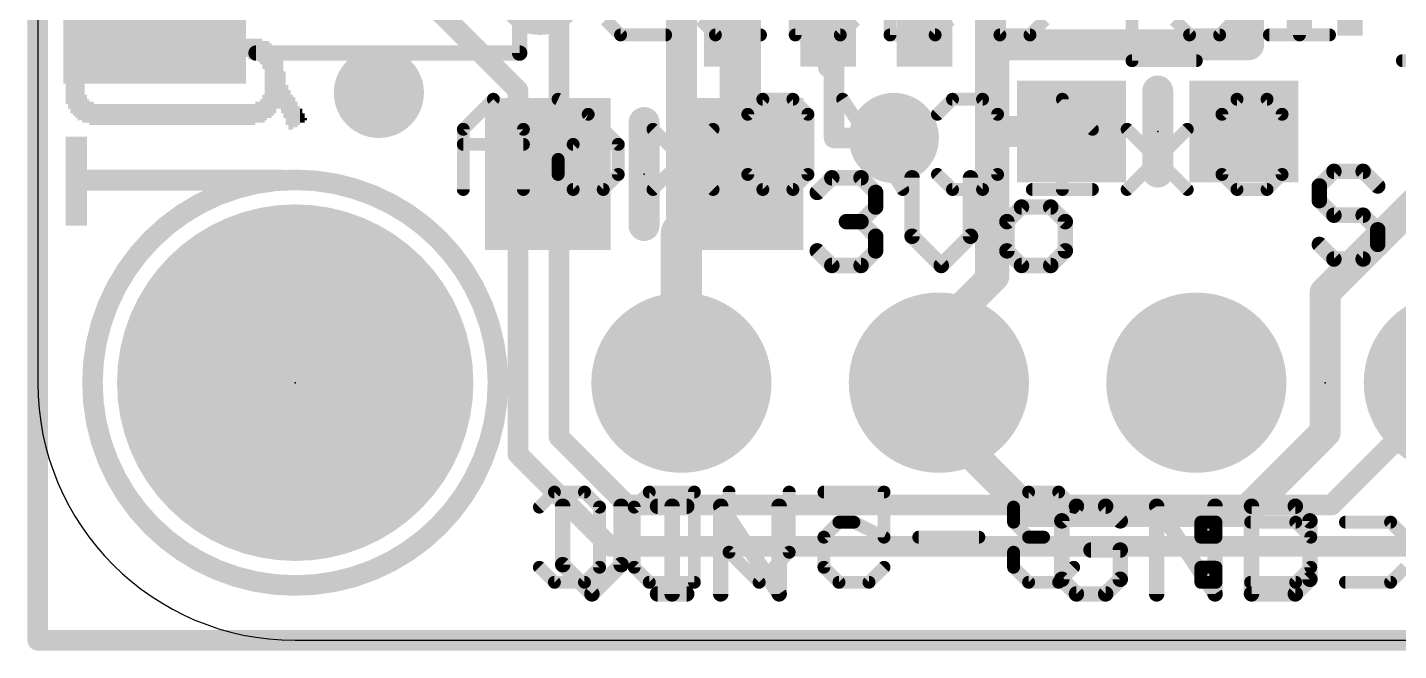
# Model space of a CAD drawing. Extents: x -0.1 to 25.5, y -0.1 to 17.9.
# Drawn here: x -0.1 to 13.42, y -0.1 to 6.04 of the extents above; entities that cross this region are included whole.
import ezdxf

# ---------------------------------------------------------------- set-up
doc = ezdxf.new("R2010")
doc.units = 0
for name, color, linetype in [('1', 12, 'CONTINUOUS'), ('16', 5, 'CONTINUOUS'), ('17', 110, 'CONTINUOUS'), ('18', 110, 'CONTINUOUS'), ('20', 53, 'CONTINUOUS'), ('21', 40, 'CONTINUOUS'), ('22', 6, 'CONTINUOUS'), ('23', 40, 'CONTINUOUS')]:
    doc.layers.add(name, color=color, linetype=linetype)

# ---------------------------------------------------------------- blocks, each defined once
blk = doc.blocks.new('RECT')
blk.add_solid([(-0.5, -0.5), (0.5, -0.5), (-0.5, 0.5), (0.5, 0.5)])
blk = doc.blocks.new('ROUNDP')
at = {"const_width": 0.5}
blk.add_lwpolyline([(0, -0.25, 1), (0, 0.25, 1), (0, -0.25)], format="xyb", dxfattribs=at)
blk = doc.blocks.new('ROUNDV')
at = {"const_width": 0.5}
blk.add_lwpolyline([(0, -0.25, 1), (0, 0.25, 1), (0, -0.25)], format="xyb", dxfattribs=at)

msp = doc.modelspace()

# ---------------------------------------------------------------- linework, layer by layer
at = {"layer": '1'}
for points, const_width in [([(0, 0), (0, 17.78)], 0.2032), ([(9.398, 7.4565), (9.398, 3.556)], 0.3048), ([(6.8478, 6.2564), (6.9317, 6.1725)], 0.4064), ([(6.9317, 6.1725), (6.9317, 4.5974)], 0.4064), ([(7.7978, 6.2564), (7.7978, 5.6522)], 0.2032), ([(11.946, 6.1995), (11.946, 5.8721)], 0.3048), ([(9.4329, 5.8721), (11.946, 5.8721)], 0.3048), ([(9.4329, 5.08), (9.4329, 5.8721)], 0.3048), ([(7.7978, 5.6522), (7.8565, 5.6522)], 0.2032), ([(7.8565, 5.6522), (7.8565, 4.953)], 0.2032), ([(14.478, 5.207), (12.7, 3.429)], 0.3048), ([(9.4329, 3.5909), (9.4329, 5.08)], 0.3048), ([(9.4964, 5.0165), (9.4329, 5.08)], 0.3048), ([(10.199, 5.0165), (9.4964, 5.0165)], 0.3048), ([(7.8565, 4.953), (8.4455, 4.953)], 0.2032), ([(6.35, 4.0157), (6.9317, 4.5974)], 0.4064), ([(6.35, 2.54), (6.35, 4.0157)], 0.4064), ([(9.398, 3.556), (8.89, 3.048)], 0.3048), ([(9.398, 3.556), (9.4329, 3.5909)], 0.3048), ([(12.7, 3.429), (12.7, 2.0499)], 0.3048), ([(8.89, 3.048), (8.89, 2.54)], 0.3048), ([(8.89, 2.159), (8.89, 2.54)], 0.3048), ([(9.779, 1.27), (8.89, 2.159)], 0.3048), ([(12.7, 2.0499), (11.9201, 1.27)], 0.3048), ([(11.9201, 1.27), (9.779, 1.27)], 0.3048), ([(25.4, 0), (0, 0)], 0.2032)]:
    msp.add_lwpolyline(points, dxfattribs=dict(at, const_width=const_width))
for points, const_width in [([(6.8599, 6.1007, 1), (7.0035, 6.2443)], 0.2032), ([(9.4329, 5.9483, 1), (9.4329, 5.7959)], 0.1524), ([(9.5091, 5.8721, 1), (9.3567, 5.8721)], 0.1524), ([(11.946, 5.7959, 1), (11.946, 5.9483)], 0.1524), ([(11.8698, 5.8721, 1), (12.0222, 5.8721)], 0.1524), ([(7.7978, 5.703, 1), (7.7978, 5.6014)], 0.1016), ([(7.747, 5.6522, 1), (7.8486, 5.6522)], 0.1016), ([(7.9073, 5.6522, 1), (7.8057, 5.6522)], 0.1016), ([(7.8565, 5.6014, 1), (7.8565, 5.703)], 0.1016), ([(9.5091, 5.08, 1), (9.3567, 5.08)], 0.1524), ([(9.4868, 5.1339, 1), (9.379, 5.0261)], 0.1524), ([(9.3567, 5.08, 1), (9.5091, 5.08)], 0.1524), ([(9.4964, 5.0927, 1), (9.4964, 4.9403)], 0.1524), ([(9.4425, 4.9626, 1), (9.5503, 5.0704)], 0.1524), ([(10.199, 4.9403, 1), (10.199, 5.0927)], 0.1524), ([(7.8565, 5.0038, 1), (7.8565, 4.9022)], 0.1016), ([(8.4455, 4.9022, 1), (8.4455, 5.0038)], 0.1016), ([(7.8057, 4.953, 1), (7.9073, 4.953)], 0.1016), ([(7.0035, 4.5256, 1), (6.8599, 4.6692)], 0.2032), ([(6.8301, 4.5974, 1), (7.0333, 4.5974)], 0.2032), ([(6.4516, 4.0157, 1), (6.2484, 4.0157)], 0.2032), ([(6.2782, 4.0875, 1), (6.4218, 3.9439)], 0.2032), ([(9.3441, 3.6099, 1), (9.4519, 3.5021)], 0.1524), ([(9.4519, 3.5021, 1), (9.3441, 3.6099)], 0.1524), ([(9.3567, 3.5909, 1), (9.5091, 3.5909)], 0.1524), ([(9.4868, 3.537, 1), (9.379, 3.6448)], 0.1524), ([(9.3218, 3.556, 1), (9.4742, 3.556)], 0.1524), ([(12.7762, 3.429, 1), (12.6238, 3.429)], 0.1524), ([(12.6461, 3.4829, 1), (12.7539, 3.3751)], 0.1524), ([(8.9662, 3.048, 1), (8.8138, 3.048)], 0.1524), ([(8.8361, 3.1019, 1), (8.9439, 2.9941)], 0.1524), ([(6.2484, 2.54, 1), (6.4516, 2.54)], 0.2032), ([(8.9662, 2.54, 1), (8.8138, 2.54)], 0.1524), ([(8.8138, 2.54, 1), (8.9662, 2.54)], 0.1524), ([(8.9439, 2.2129, 1), (8.8361, 2.1051)], 0.1524), ([(8.8138, 2.159, 1), (8.9662, 2.159)], 0.1524), ([(12.7539, 1.996, 1), (12.6461, 2.1038)], 0.1524), ([(12.6238, 2.0499, 1), (12.7762, 2.0499)], 0.1524), ([(9.779, 1.3462, 1), (9.779, 1.1938)], 0.1524), ([(9.7251, 1.2161, 1), (9.8329, 1.3239)], 0.1524), ([(11.8662, 1.3239, 1), (11.974, 1.2161)], 0.1524), ([(11.9201, 1.1938, 1), (11.9201, 1.3462)], 0.1524), ([(0, 0.0508, 1), (0, -0.0508)], 0.1016), ([(-0.0508, 0, 1), (0.0508, 0)], 0.1016)]:
    msp.add_lwpolyline(points, format="xyb", dxfattribs=dict(at, const_width=const_width))
at = {"layer": '16'}
for points, const_width in [([(0, 0), (0, 17.78)], 0.2032), ([(3.6195, 6.5405), (4.7371, 5.4229)], 0.2032), ([(6.35, 6.604), (6.35, 2.54)], 0.3048), ([(5.1435, 6.223), (5.1435, 2.003)], 0.2032), ([(4.7371, 5.4229), (4.7371, 1.8347)], 0.2032), ([(12.7635, 1.3335), (13.97, 2.54)], 0.2032), ([(5.1435, 2.003), (5.8131, 1.3335)], 0.2032), ([(4.7371, 1.8347), (5.6447, 0.9271)], 0.2032), ([(5.8131, 1.3335), (12.7635, 1.3335)], 0.2032), ([(5.6447, 0.9271), (14.8971, 0.9271)], 0.2032), ([(25.4, 0), (0, 0)], 0.2032)]:
    msp.add_lwpolyline(points, dxfattribs=dict(at, const_width=const_width))
for points, const_width in [([(4.7879, 5.4229, 1), (4.6863, 5.4229)], 0.1016), ([(4.7012, 5.387, 1), (4.773, 5.4588)], 0.1016), ([(6.2738, 2.54, 1), (6.4262, 2.54)], 0.1524), ([(5.1794, 2.039, 1), (5.1076, 1.9671)], 0.1016), ([(5.0927, 2.003, 1), (5.1943, 2.003)], 0.1016), ([(4.773, 1.8706, 1), (4.7012, 1.7988)], 0.1016), ([(4.6863, 1.8347, 1), (4.7879, 1.8347)], 0.1016), ([(5.8131, 1.3843, 1), (5.8131, 1.2827)], 0.1016), ([(5.7771, 1.2976, 1), (5.849, 1.3694)], 0.1016), ([(12.7276, 1.3694, 1), (12.7994, 1.2976)], 0.1016), ([(12.7635, 1.2827, 1), (12.7635, 1.3843)], 0.1016), ([(5.6447, 0.9779, 1), (5.6447, 0.8763)], 0.1016), ([(5.6088, 0.8912, 1), (5.6806, 0.963)], 0.1016), ([(0, 0.0508, 1), (0, -0.0508)], 0.1016), ([(-0.0508, 0, 1), (0.0508, 0)], 0.1016)]:
    msp.add_lwpolyline(points, format="xyb", dxfattribs=dict(at, const_width=const_width))
at = {"layer": '20'}
for p, q in [((0, 15.24), (0, 2.54)), ((2.54, 0), (22.86, 0))]:
    msp.add_line(p, q, dxfattribs=at)
msp.add_arc((2.54, 2.54), 2.54, 180, 270, dxfattribs=at)
at = {"layer": '21'}
for points, const_width in [([(4.754, 6.99), (4.754, 5.79)], 0.1524), ([(10.795, 6.35), (10.795, 5.715)], 0.127), ([(4.754, 5.79), (2.154, 5.79)], 0.1524), ([(10.795, 5.715), (11.43, 5.715)], 0.127), ([(13.462, 5.715), (14.097, 5.715)], 0.127), ([(11.049, 5.4165), (11.049, 4.6165)], 0.3048), ([(5.9817, 4.0894), (5.9817, 5.1054)], 0.3048), ([(7.6899, 4.416), (7.834, 4.56)], 0.1524), ([(7.834, 4.56), (8.1221, 4.56)], 0.1524), ([(8.1221, 4.56), (8.2661, 4.416)], 0.1524), ([(8.6254, 4.56), (8.6254, 3.9838)], 0.1524), ([(9.2017, 3.9838), (9.2017, 4.56)], 0.1524), ([(12.787, 4.6235), (12.6429, 4.4795)], 0.1524), ([(13.0751, 4.6235), (12.787, 4.6235)], 0.1524), ([(13.2191, 4.4795), (13.0751, 4.6235)], 0.1524), ([(8.2661, 4.416), (8.2661, 4.2719)], 0.1524), ([(12.6429, 4.4795), (12.6429, 4.3354)], 0.1524), ([(8.2661, 4.2719), (8.1221, 4.1279)], 0.1524), ([(9.705, 4.2719), (9.561, 4.1279)], 0.1524), ([(9.9931, 4.2719), (9.705, 4.2719)], 0.1524), ([(10.1372, 4.1279), (9.9931, 4.2719)], 0.1524), ([(12.6429, 4.3354), (12.787, 4.1914)], 0.1524), ([(8.1221, 4.1279), (7.978, 4.1279)], 0.1524), ([(8.1221, 4.1279), (8.2661, 3.9838)], 0.1524), ([(9.561, 4.1279), (9.561, 3.8398)], 0.1524), ([(10.1372, 3.8398), (10.1372, 4.1279)], 0.1524), ([(12.787, 4.1914), (13.0751, 4.1914)], 0.1524), ([(13.0751, 4.1914), (13.2191, 4.0473)], 0.1524), ([(8.2661, 3.9838), (8.2661, 3.8398)], 0.1524), ([(8.6254, 3.9838), (8.9136, 3.6957)], 0.1524), ([(8.9136, 3.6957), (9.2017, 3.9838)], 0.1524), ([(13.2191, 4.0473), (13.2191, 3.9033)], 0.1524), ([(12.787, 3.7592), (12.6429, 3.9033)], 0.1524), ([(13.2191, 3.9033), (13.0751, 3.7592)], 0.1524), ([(7.834, 3.6957), (7.6899, 3.8398)], 0.1524), ([(8.2661, 3.8398), (8.1221, 3.6957)], 0.1524), ([(9.561, 3.8398), (9.705, 3.6957)], 0.1524), ([(9.9931, 3.6957), (10.1372, 3.8398)], 0.1524), ([(13.0751, 3.7592), (12.787, 3.7592)], 0.1524), ([(8.1221, 3.6957), (7.834, 3.6957)], 0.1524), ([(9.705, 3.6957), (9.9931, 3.6957)], 0.1524), ([(5.1788, 1.3215), (5.1788, 0.7453)], 0.1524), ([(5.7551, 0.7453), (5.7551, 1.3215)], 0.1524), ([(6.1144, 1.3215), (6.4025, 1.3215)], 0.1524), ([(6.2584, 0.4572), (6.2584, 1.3215)], 0.1524), ([(6.738, 0.4572), (6.738, 1.3215)], 0.1524), ([(6.738, 1.3215), (7.3143, 0.4572)], 0.1524), ([(7.3143, 0.4572), (7.3143, 1.3215)], 0.1524), ([(10.247, 1.3215), (10.1029, 1.1775)], 0.1524), ([(10.5351, 1.3215), (10.247, 1.3215)], 0.1524), ([(10.6791, 1.1775), (10.5351, 1.3215)], 0.1524), ([(11.0384, 0.4572), (11.0384, 1.3215)], 0.1524), ([(11.0384, 1.3215), (11.6147, 0.4572)], 0.1524), ([(11.6147, 0.4572), (11.6147, 1.3215)], 0.1524), ([(11.974, 1.3215), (11.974, 0.4572)], 0.1524), ([(12.4061, 1.3215), (11.974, 1.3215)], 0.1524), ([(12.5502, 1.1775), (12.4061, 1.3215)], 0.1524), ([(10.1029, 1.1775), (10.1029, 0.6013)], 0.1524), ([(12.5502, 0.6013), (12.5502, 1.1775)], 0.1524), ([(10.6791, 0.8894), (10.391, 0.8894)], 0.1524), ([(10.6791, 0.6013), (10.6791, 0.8894)], 0.1524), ([(5.1788, 0.7453), (5.467, 0.4572)], 0.1524), ([(5.467, 0.4572), (5.7551, 0.7453)], 0.1524), ([(10.1029, 0.6013), (10.247, 0.4572)], 0.1524), ([(10.5351, 0.4572), (10.6791, 0.6013)], 0.1524), ([(12.4061, 0.4572), (12.5502, 0.6013)], 0.1524), ([(6.1144, 0.4572), (6.4025, 0.4572)], 0.1524), ([(10.247, 0.4572), (10.5351, 0.4572)], 0.1524), ([(11.974, 0.4572), (12.4061, 0.4572)], 0.1524)]:
    msp.add_lwpolyline(points, dxfattribs=dict(at, const_width=const_width))
for points, const_width in [([(2.154, 5.8281, 1), (2.154, 5.7519)], 0.0762), ([(4.7159, 5.79, 1), (4.7921, 5.79)], 0.0762), ([(4.754, 5.7519, 1), (4.754, 5.8281)], 0.0762), ([(10.7632, 5.715, 1), (10.8268, 5.715)], 0.0635), ([(10.795, 5.7467, 1), (10.795, 5.6833)], 0.0635), ([(11.43, 5.6833, 1), (11.43, 5.7467)], 0.0635), ([(13.462, 5.7467, 1), (13.462, 5.6833)], 0.0635), ([(11.1252, 5.4165, 1), (10.9728, 5.4165)], 0.1524), ([(6.0579, 5.1054, 1), (5.9055, 5.1054)], 0.1524), ([(2.54, 0.54, 1), (2.54, 4.54, 1), (2.54, 0.54)], 0.2032), ([(7.834, 4.5981, 1), (7.834, 4.5219)], 0.0762), ([(7.8609, 4.5331, 1), (7.807, 4.587)], 0.0762), ([(8.149, 4.587, 1), (8.0951, 4.5331)], 0.0762), ([(8.1221, 4.5219, 1), (8.1221, 4.5981)], 0.0762), ([(8.6635, 4.56, 1), (8.5873, 4.56)], 0.0762), ([(9.2398, 4.56, 1), (9.1636, 4.56)], 0.0762), ([(10.9728, 4.6165, 1), (11.1252, 4.6165)], 0.1524), ([(12.787, 4.6616, 1), (12.787, 4.5854)], 0.0762), ([(12.8139, 4.5966, 1), (12.76, 4.6505)], 0.0762), ([(13.102, 4.6505, 1), (13.0481, 4.5966)], 0.0762), ([(13.0751, 4.5854, 1), (13.0751, 4.6616)], 0.0762), ([(7.663, 4.4429, 1), (7.7169, 4.389)], 0.0762), ([(8.3042, 4.416, 1), (8.228, 4.416)], 0.0762), ([(8.2392, 4.389, 1), (8.2931, 4.4429)], 0.0762), ([(12.681, 4.4795, 1), (12.6048, 4.4795)], 0.0762), ([(12.616, 4.5064, 1), (12.6699, 4.4525)], 0.0762), ([(13.1922, 4.4525, 1), (13.2461, 4.5064)], 0.0762), ([(8.2931, 4.245, 1), (8.2392, 4.2989)], 0.0762), ([(9.705, 4.31, 1), (9.705, 4.2338)], 0.0762), ([(9.732, 4.245, 1), (9.6781, 4.2989)], 0.0762), ([(10.0201, 4.2989, 1), (9.9662, 4.245)], 0.0762), ([(9.9931, 4.2338, 1), (9.9931, 4.31)], 0.0762), ([(12.6699, 4.3624, 1), (12.616, 4.3085)], 0.0762), ([(12.6048, 4.3354, 1), (12.681, 4.3354)], 0.0762), ([(7.978, 4.166, 1), (7.978, 4.0898)], 0.0762), ([(8.149, 4.1548, 1), (8.0951, 4.1009)], 0.0762), ([(8.1221, 4.0898, 1), (8.1221, 4.166)], 0.0762), ([(8.228, 4.2719, 1), (8.3042, 4.2719)], 0.0762), ([(9.5991, 4.1279, 1), (9.5229, 4.1279)], 0.0762), ([(10.1753, 4.1279, 1), (10.0991, 4.1279)], 0.0762), ([(12.787, 4.2295, 1), (12.787, 4.1533)], 0.0762), ([(12.76, 4.1644, 1), (12.8139, 4.2183)], 0.0762), ([(13.102, 4.2183, 1), (13.0481, 4.1644)], 0.0762), ([(13.0751, 4.1533, 1), (13.0751, 4.2295)], 0.0762), ([(5.9055, 4.0894, 1), (6.0579, 4.0894)], 0.1524), ([(8.0951, 4.1548, 1), (8.149, 4.1009)], 0.0762), ([(8.3042, 3.9838, 1), (8.228, 3.9838)], 0.0762), ([(8.6524, 4.0108, 1), (8.5985, 3.9569)], 0.0762), ([(9.2286, 3.9569, 1), (9.1747, 4.0108)], 0.0762), ([(9.534, 4.1548, 1), (9.5879, 4.1009)], 0.0762), ([(10.1102, 4.1009, 1), (10.1641, 4.1548)], 0.0762), ([(13.2572, 4.0473, 1), (13.181, 4.0473)], 0.0762), ([(13.1922, 4.0204, 1), (13.2461, 4.0743)], 0.0762), ([(8.2392, 3.9569, 1), (8.2931, 4.0108)], 0.0762), ([(8.5873, 3.9838, 1), (8.6635, 3.9838)], 0.0762), ([(9.1636, 3.9838, 1), (9.2398, 3.9838)], 0.0762), ([(12.6699, 3.9302, 1), (12.616, 3.8763)], 0.0762), ([(13.181, 3.9033, 1), (13.2572, 3.9033)], 0.0762), ([(13.2461, 3.8763, 1), (13.1922, 3.9302)], 0.0762), ([(7.7169, 3.8667, 1), (7.663, 3.8128)], 0.0762), ([(8.228, 3.8398, 1), (8.3042, 3.8398)], 0.0762), ([(8.2931, 3.8128, 1), (8.2392, 3.8667)], 0.0762), ([(9.5879, 3.8667, 1), (9.534, 3.8128)], 0.0762), ([(9.5229, 3.8398, 1), (9.5991, 3.8398)], 0.0762), ([(10.0991, 3.8398, 1), (10.1753, 3.8398)], 0.0762), ([(10.1641, 3.8128, 1), (10.1102, 3.8667)], 0.0762), ([(12.787, 3.7973, 1), (12.787, 3.7211)], 0.0762), ([(12.76, 3.7323, 1), (12.8139, 3.7861)], 0.0762), ([(13.0481, 3.7861, 1), (13.102, 3.7323)], 0.0762), ([(13.0751, 3.7211, 1), (13.0751, 3.7973)], 0.0762), ([(7.834, 3.7338, 1), (7.834, 3.6576)], 0.0762), ([(7.807, 3.6688, 1), (7.8609, 3.7226)], 0.0762), ([(8.0951, 3.7226, 1), (8.149, 3.6688)], 0.0762), ([(8.1221, 3.6576, 1), (8.1221, 3.7338)], 0.0762), ([(8.8866, 3.7226, 1), (8.9405, 3.6688)], 0.0762), ([(8.8866, 3.6688, 1), (8.9405, 3.7226)], 0.0762), ([(9.705, 3.7338, 1), (9.705, 3.6576)], 0.0762), ([(9.6781, 3.6688, 1), (9.732, 3.7226)], 0.0762), ([(9.9662, 3.7226, 1), (10.0201, 3.6688)], 0.0762), ([(9.9931, 3.6576, 1), (9.9931, 3.7338)], 0.0762), ([(5.2169, 1.3215, 1), (5.1407, 1.3215)], 0.0762), ([(5.7932, 1.3215, 1), (5.717, 1.3215)], 0.0762), ([(6.1144, 1.3596, 1), (6.1144, 1.2834)], 0.0762), ([(6.2965, 1.3215, 1), (6.2203, 1.3215)], 0.0762), ([(6.4025, 1.2834, 1), (6.4025, 1.3596)], 0.0762), ([(6.7697, 1.3427, 1), (6.7063, 1.3004)], 0.0762), ([(6.7761, 1.3215, 1), (6.6999, 1.3215)], 0.0762), ([(7.3524, 1.3215, 1), (7.2762, 1.3215)], 0.0762), ([(10.247, 1.3596, 1), (10.247, 1.2834)], 0.0762), ([(10.2739, 1.2946, 1), (10.22, 1.3485)], 0.0762), ([(10.562, 1.3485, 1), (10.5081, 1.2946)], 0.0762), ([(10.5351, 1.2834, 1), (10.5351, 1.3596)], 0.0762), ([(11.0701, 1.3427, 1), (11.0067, 1.3004)], 0.0762), ([(11.0765, 1.3215, 1), (11.0003, 1.3215)], 0.0762), ([(11.6528, 1.3215, 1), (11.5766, 1.3215)], 0.0762), ([(12.0121, 1.3215, 1), (11.9359, 1.3215)], 0.0762), ([(11.974, 1.3596, 1), (11.974, 1.2834)], 0.0762), ([(12.4331, 1.3485, 1), (12.3792, 1.2946)], 0.0762), ([(12.4061, 1.2834, 1), (12.4061, 1.3596)], 0.0762), ([(10.141, 1.1775, 1), (10.0648, 1.1775)], 0.0762), ([(10.076, 1.2044, 1), (10.1299, 1.1505)], 0.0762), ([(10.6522, 1.1505, 1), (10.7061, 1.2044)], 0.0762), ([(12.5883, 1.1775, 1), (12.5121, 1.1775)], 0.0762), ([(12.5232, 1.1505, 1), (12.5771, 1.2044)], 0.0762), ([(10.391, 0.9275, 1), (10.391, 0.8513)], 0.0762), ([(10.7172, 0.8894, 1), (10.641, 0.8894)], 0.0762), ([(10.6791, 0.8513, 1), (10.6791, 0.9275)], 0.0762), ([(5.2058, 0.7723, 1), (5.1519, 0.7184)], 0.0762), ([(5.782, 0.7184, 1), (5.7281, 0.7723)], 0.0762), ([(5.1407, 0.7453, 1), (5.2169, 0.7453)], 0.0762), ([(5.717, 0.7453, 1), (5.7932, 0.7453)], 0.0762), ([(10.1299, 0.6282, 1), (10.076, 0.5743)], 0.0762), ([(10.7061, 0.5743, 1), (10.6522, 0.6282)], 0.0762), ([(12.5771, 0.5743, 1), (12.5232, 0.6282)], 0.0762), ([(10.0648, 0.6013, 1), (10.141, 0.6013)], 0.0762), ([(10.641, 0.6013, 1), (10.7172, 0.6013)], 0.0762), ([(12.5121, 0.6013, 1), (12.5883, 0.6013)], 0.0762), ([(5.44, 0.4841, 1), (5.4939, 0.4303)], 0.0762), ([(5.44, 0.4303, 1), (5.4939, 0.4841)], 0.0762), ([(6.1144, 0.4953, 1), (6.1144, 0.4191)], 0.0762), ([(6.2203, 0.4572, 1), (6.2965, 0.4572)], 0.0762), ([(6.4025, 0.4191, 1), (6.4025, 0.4953)], 0.0762), ([(6.6999, 0.4572, 1), (6.7761, 0.4572)], 0.0762), ([(7.2762, 0.4572, 1), (7.3524, 0.4572)], 0.0762), ([(7.2826, 0.4361, 1), (7.346, 0.4783)], 0.0762), ([(10.247, 0.4953, 1), (10.247, 0.4191)], 0.0762), ([(10.22, 0.4303, 1), (10.2739, 0.4841)], 0.0762), ([(10.5081, 0.4841, 1), (10.562, 0.4303)], 0.0762), ([(10.5351, 0.4191, 1), (10.5351, 0.4953)], 0.0762), ([(11.0003, 0.4572, 1), (11.0765, 0.4572)], 0.0762), ([(11.5766, 0.4572, 1), (11.6528, 0.4572)], 0.0762), ([(11.583, 0.4361, 1), (11.6464, 0.4783)], 0.0762), ([(11.974, 0.4953, 1), (11.974, 0.4191)], 0.0762), ([(11.9359, 0.4572, 1), (12.0121, 0.4572)], 0.0762), ([(12.3792, 0.4841, 1), (12.4331, 0.4303)], 0.0762), ([(12.4061, 0.4191, 1), (12.4061, 0.4953)], 0.0762)]:
    msp.add_lwpolyline(points, format="xyb", dxfattribs=dict(at, const_width=const_width))
at = {"layer": '22', "const_width": 0.127}
for points in [[(12.4468, 6.8588), (12.4468, 5.969)], [(7.4726, 5.969), (7.4726, 6.5622)], [(8.4081, 6.4139), (8.4081, 5.969)], [(5.7499, 5.969), (5.6016, 6.1173)], [(6.6854, 5.969), (6.5371, 6.1173)], [(8.0658, 6.1173), (7.9175, 5.969)], [(8.853, 5.969), (9.0013, 6.1173)], [(9.492, 5.969), (9.3437, 6.1173)], [(9.9368, 6.1173), (9.7885, 5.969)], [(11.363, 5.969), (11.2147, 6.1173)], [(11.8079, 6.1173), (11.6596, 5.969)], [(6.1948, 5.969), (5.7499, 5.969)], [(7.1303, 5.969), (6.6854, 5.969)], [(7.9175, 5.969), (7.4726, 5.969)], [(8.4081, 5.969), (8.853, 5.969)], [(9.7885, 5.969), (9.492, 5.969)], [(11.6596, 5.969), (11.363, 5.969)], [(12.7434, 5.969), (12.1502, 5.969)], [(4.4949, 5.3348), (4.1983, 5.0382)], [(4.7915, 5.0382), (4.4949, 5.3348)], [(5.1338, 5.3348), (5.4304, 5.1865)], [(7.1532, 5.3348), (7.0049, 5.1865)], [(7.4497, 5.3348), (7.1532, 5.3348)], [(7.598, 5.1865), (7.4497, 5.3348)], [(8.5336, 4.445), (7.9404, 5.3348)], [(8.8759, 5.1865), (9.0242, 5.3348)], [(9.0242, 5.3348), (9.3208, 5.3348)], [(9.3208, 5.3348), (9.4691, 5.1865)], [(10.4046, 5.0382), (10.108, 5.3348)], [(10.108, 5.3348), (10.108, 4.445)], [(11.8308, 5.3348), (11.6825, 5.1865)], [(12.1273, 5.3348), (11.8308, 5.3348)], [(12.2756, 5.1865), (12.1273, 5.3348)], [(5.4304, 5.1865), (5.727, 4.8899)], [(7.0049, 5.1865), (7.0049, 4.5933)], [(7.598, 4.5933), (7.0049, 5.1865)], [(7.598, 4.5933), (7.598, 5.1865)], [(9.4691, 5.1865), (9.4691, 4.5933)], [(11.6825, 5.1865), (11.6825, 4.5933)], [(12.2756, 4.5933), (11.6825, 5.1865)], [(12.2756, 4.5933), (12.2756, 5.1865)], [(4.1983, 5.0382), (4.1983, 4.445)], [(4.7915, 4.445), (4.7915, 5.0382)], [(6.6625, 5.0382), (6.0693, 4.445)], [(6.6625, 4.445), (6.0693, 5.0382)], [(11.3401, 5.0382), (10.7469, 4.445)], [(11.3401, 4.445), (10.7469, 5.0382)], [(4.7915, 4.8899), (4.1983, 4.8899)], [(5.1338, 4.7416), (5.2821, 4.8899)], [(5.2821, 4.8899), (5.727, 4.8899)], [(5.727, 4.8899), (5.727, 4.5933)], [(5.1338, 4.5933), (5.1338, 4.7416)], [(5.2821, 4.445), (5.1338, 4.5933)], [(5.727, 4.5933), (5.5787, 4.445)], [(7.0049, 4.5933), (7.1532, 4.445)], [(7.4497, 4.445), (7.598, 4.5933)], [(9.0242, 4.445), (8.8759, 4.5933)], [(9.4691, 4.5933), (9.3208, 4.445)], [(11.6825, 4.5933), (11.8308, 4.445)], [(12.1273, 4.445), (12.2756, 4.5933)], [(5.5787, 4.445), (5.2821, 4.445)], [(7.1532, 4.445), (7.4497, 4.445)], [(9.3208, 4.445), (9.0242, 4.445)], [(10.4046, 4.445), (9.8114, 4.445)], [(11.8308, 4.445), (12.1273, 4.445)], [(4.949, 1.313), (5.0973, 1.4613)], [(5.0973, 1.4613), (5.3939, 1.4613)], [(5.3939, 1.4613), (5.5422, 1.313)], [(5.8845, 1.313), (6.0328, 1.4613)], [(6.0328, 1.4613), (6.4777, 1.4613)], [(6.4777, 1.4613), (6.4777, 0.5715)], [(6.82, 0.8681), (6.82, 1.4613)], [(7.4132, 1.4613), (7.4132, 0.8681)], [(7.7555, 1.4613), (8.3487, 1.4613)], [(8.3487, 1.4613), (8.3487, 1.0164)], [(9.7749, 1.4613), (9.6266, 1.313)], [(10.0715, 1.4613), (9.7749, 1.4613)], [(10.2198, 1.313), (10.0715, 1.4613)], [(5.5422, 1.313), (5.5422, 0.7198)], [(5.8845, 0.7198), (5.8845, 1.313)], [(9.6266, 1.313), (9.6266, 1.1647)], [(7.9038, 1.1647), (7.7555, 1.0164)], [(8.0521, 1.1647), (7.9038, 1.1647)], [(8.3487, 1.0164), (8.0521, 1.1647)], [(9.6266, 1.1647), (9.7749, 1.0164)], [(11.623, 1.1647), (11.4747, 1.1647)], [(11.4747, 1.1647), (11.4747, 1.0164)], [(11.623, 1.0164), (11.623, 1.1647)], [(11.9654, 1.1647), (12.4103, 1.1647)], [(12.4103, 1.1647), (12.5585, 1.0164)], [(12.9009, 1.1647), (13.3458, 1.1647)], [(13.3458, 1.1647), (13.4941, 1.0164)], [(7.7555, 1.0164), (7.7555, 0.7198)], [(9.2842, 1.0164), (8.6911, 1.0164)], [(9.7749, 1.0164), (9.6266, 0.8681)], [(9.7749, 1.0164), (9.9232, 1.0164)], [(11.4747, 1.0164), (11.623, 1.0164)], [(12.5585, 1.0164), (12.5585, 0.7198)], [(7.1166, 0.5715), (6.82, 0.8681)], [(7.4132, 0.8681), (7.1166, 0.5715)], [(9.6266, 0.8681), (9.6266, 0.7198)], [(5.0973, 0.5715), (4.949, 0.7198)], [(5.5422, 0.7198), (5.3939, 0.5715)], [(6.0328, 0.5715), (5.8845, 0.7198)], [(7.7555, 0.7198), (7.9038, 0.5715)], [(8.2004, 0.5715), (8.3487, 0.7198)], [(9.6266, 0.7198), (9.7749, 0.5715)], [(10.0715, 0.5715), (10.2198, 0.7198)], [(11.623, 0.7198), (11.4747, 0.7198)], [(11.4747, 0.7198), (11.4747, 0.5715)], [(11.623, 0.5715), (11.623, 0.7198)], [(12.5585, 0.7198), (12.4103, 0.5715)], [(13.4941, 0.7198), (13.3458, 0.5715)], [(5.3939, 0.5715), (5.0973, 0.5715)], [(6.4777, 0.5715), (6.0328, 0.5715)], [(7.9038, 0.5715), (8.2004, 0.5715)], [(9.7749, 0.5715), (10.0715, 0.5715)], [(11.4747, 0.5715), (11.623, 0.5715)], [(12.4103, 0.5715), (11.9654, 0.5715)], [(13.3458, 0.5715), (12.9009, 0.5715)]]:
    msp.add_lwpolyline(points, dxfattribs=at)
at = {"layer": '22', "const_width": 0.0635}
for points in [[(5.7499, 6.0008, 1), (5.7499, 5.9373)], [(5.7274, 5.9465, 1), (5.7723, 5.9915)], [(6.1948, 5.9373, 1), (6.1948, 6.0008)], [(6.6854, 6.0008, 1), (6.6854, 5.9373)], [(6.6629, 5.9465, 1), (6.7078, 5.9915)], [(7.1303, 5.9373, 1), (7.1303, 6.0008)], [(7.4726, 6.0008, 1), (7.4726, 5.9373)], [(7.4409, 5.969, 1), (7.5044, 5.969)], [(7.895, 5.9915, 1), (7.94, 5.9465)], [(7.9175, 5.9373, 1), (7.9175, 6.0008)], [(8.4081, 6.0008, 1), (8.4081, 5.9373)], [(8.3764, 5.969, 1), (8.4399, 5.969)], [(8.8306, 5.9915, 1), (8.8755, 5.9465)], [(8.853, 5.9373, 1), (8.853, 6.0008)], [(9.492, 6.0008, 1), (9.492, 5.9373)], [(9.4695, 5.9465, 1), (9.5144, 5.9915)], [(9.7661, 5.9915, 1), (9.811, 5.9465)], [(9.7885, 5.9373, 1), (9.7885, 6.0008)], [(11.363, 6.0008, 1), (11.363, 5.9373)], [(11.3405, 5.9465, 1), (11.3854, 5.9915)], [(11.6371, 5.9915, 1), (11.682, 5.9465)], [(11.6596, 5.9373, 1), (11.6596, 6.0008)], [(12.1502, 6.0008, 1), (12.1502, 5.9373)], [(12.4151, 5.969, 1), (12.4786, 5.969)], [(12.7434, 5.9373, 1), (12.7434, 6.0008)], [(4.5173, 5.3572, 1), (4.4724, 5.3123)], [(4.5173, 5.3123, 1), (4.4724, 5.3572)], [(5.148, 5.3632, 1), (5.1196, 5.3064)], [(7.1532, 5.3665, 1), (7.1532, 5.303)], [(7.1756, 5.3123, 1), (7.1307, 5.3572)], [(7.4722, 5.3572, 1), (7.4273, 5.3123)], [(7.4497, 5.303, 1), (7.4497, 5.3665)], [(7.9668, 5.3524, 1), (7.914, 5.3171)], [(9.0242, 5.3665, 1), (9.0242, 5.303)], [(9.0466, 5.3123, 1), (9.0017, 5.3572)], [(9.3432, 5.3572, 1), (9.2983, 5.3123)], [(9.3208, 5.303, 1), (9.3208, 5.3665)], [(10.1398, 5.3348, 1), (10.0763, 5.3348)], [(10.1305, 5.3572, 1), (10.0856, 5.3123)], [(11.8308, 5.3665, 1), (11.8308, 5.303)], [(11.8532, 5.3123, 1), (11.8083, 5.3572)], [(12.1498, 5.3572, 1), (12.1049, 5.3123)], [(12.1273, 5.303, 1), (12.1273, 5.3665)], [(5.4529, 5.2089, 1), (5.408, 5.164)], [(5.4162, 5.1581, 1), (5.4446, 5.2149)], [(7.0366, 5.1865, 1), (6.9731, 5.1865)], [(7.0273, 5.2089, 1), (6.9824, 5.164)], [(6.9824, 5.2089, 1), (7.0273, 5.164)], [(7.6298, 5.1865, 1), (7.5663, 5.1865)], [(7.5756, 5.164, 1), (7.6205, 5.2089)], [(8.8534, 5.2089, 1), (8.8984, 5.164)], [(9.5008, 5.1865, 1), (9.4373, 5.1865)], [(9.4466, 5.164, 1), (9.4915, 5.2089)], [(11.7142, 5.1865, 1), (11.6507, 5.1865)], [(11.7049, 5.2089, 1), (11.66, 5.164)], [(11.66, 5.2089, 1), (11.7049, 5.164)], [(12.3074, 5.1865, 1), (12.2439, 5.1865)], [(12.2532, 5.164, 1), (12.2981, 5.2089)], [(4.2301, 5.0382, 1), (4.1666, 5.0382)], [(4.1759, 5.0606, 1), (4.2208, 5.0157)], [(4.8232, 5.0382, 1), (4.7597, 5.0382)], [(4.769, 5.0157, 1), (4.8139, 5.0606)], [(6.0918, 5.0606, 1), (6.0469, 5.0157)], [(6.685, 5.0157, 1), (6.6401, 5.0606)], [(10.3821, 5.0157, 1), (10.427, 5.0606)], [(10.7694, 5.0606, 1), (10.7245, 5.0157)], [(11.3626, 5.0157, 1), (11.3177, 5.0606)], [(4.1983, 4.9216, 1), (4.1983, 4.8581)], [(4.7915, 4.8581, 1), (4.7915, 4.9216)], [(5.2821, 4.9216, 1), (5.2821, 4.8581)], [(5.3046, 4.8674, 1), (5.2597, 4.9123)], [(5.7587, 4.8899, 1), (5.6952, 4.8899)], [(5.7045, 4.8674, 1), (5.7494, 4.9123)], [(5.727, 4.8581, 1), (5.727, 4.9216)], [(5.1656, 4.7416, 1), (5.1021, 4.7416)], [(5.1114, 4.764, 1), (5.1563, 4.7191)], [(5.1563, 4.6157, 1), (5.1114, 4.5708)], [(5.1021, 4.5933, 1), (5.1656, 4.5933)], [(5.6952, 4.5933, 1), (5.7587, 4.5933)], [(5.7494, 4.5708, 1), (5.7045, 4.6157)], [(6.9731, 4.5933, 1), (7.0366, 4.5933)], [(7.0273, 4.6157, 1), (6.9824, 4.5708)], [(7.5663, 4.5933, 1), (7.6298, 4.5933)], [(7.6205, 4.5708, 1), (7.5756, 4.6157)], [(7.5756, 4.5708, 1), (7.6205, 4.6157)], [(8.8984, 4.6157, 1), (8.8534, 4.5708)], [(9.4373, 4.5933, 1), (9.5008, 4.5933)], [(9.4915, 4.5708, 1), (9.4466, 4.6157)], [(11.6507, 4.5933, 1), (11.7142, 4.5933)], [(11.7049, 4.6157, 1), (11.66, 4.5708)], [(12.2439, 4.5933, 1), (12.3074, 4.5933)], [(12.2981, 4.5708, 1), (12.2532, 4.6157)], [(12.2532, 4.5708, 1), (12.2981, 4.6157)], [(4.1666, 4.445, 1), (4.2301, 4.445)], [(4.7597, 4.445, 1), (4.8232, 4.445)], [(5.2821, 4.4768, 1), (5.2821, 4.4133)], [(5.2597, 4.4225, 1), (5.3046, 4.4675)], [(5.5563, 4.4675, 1), (5.6012, 4.4225)], [(5.5787, 4.4133, 1), (5.5787, 4.4768)], [(6.0469, 4.4675, 1), (6.0918, 4.4225)], [(6.6401, 4.4225, 1), (6.685, 4.4675)], [(7.1532, 4.4768, 1), (7.1532, 4.4133)], [(7.1307, 4.4225, 1), (7.1756, 4.4675)], [(7.4273, 4.4675, 1), (7.4722, 4.4225)], [(7.4497, 4.4133, 1), (7.4497, 4.4768)], [(8.5071, 4.4274, 1), (8.56, 4.4626)], [(9.0242, 4.4768, 1), (9.0242, 4.4133)], [(9.0017, 4.4225, 1), (9.0466, 4.4675)], [(9.2983, 4.4675, 1), (9.3432, 4.4225)], [(9.3208, 4.4133, 1), (9.3208, 4.4768)], [(9.8114, 4.4768, 1), (9.8114, 4.4133)], [(10.0763, 4.445, 1), (10.1398, 4.445)], [(10.4046, 4.4133, 1), (10.4046, 4.4768)], [(10.7245, 4.4675, 1), (10.7694, 4.4225)], [(11.3177, 4.4225, 1), (11.3626, 4.4675)], [(11.8308, 4.4768, 1), (11.8308, 4.4133)], [(11.8083, 4.4225, 1), (11.8532, 4.4675)], [(12.1049, 4.4675, 1), (12.1498, 4.4225)], [(12.1273, 4.4133, 1), (12.1273, 4.4768)], [(5.0973, 1.493, 1), (5.0973, 1.4295)], [(5.1197, 1.4388, 1), (5.0748, 1.4837)], [(5.4163, 1.4837, 1), (5.3714, 1.4388)], [(5.3939, 1.4295, 1), (5.3939, 1.493)], [(6.0328, 1.493, 1), (6.0328, 1.4295)], [(6.0552, 1.4388, 1), (6.0103, 1.4837)], [(6.5094, 1.4613, 1), (6.4459, 1.4613)], [(6.4777, 1.4295, 1), (6.4777, 1.493)], [(6.8518, 1.4613, 1), (6.7883, 1.4613)], [(7.4449, 1.4613, 1), (7.3814, 1.4613)], [(7.7555, 1.493, 1), (7.7555, 1.4295)], [(8.3805, 1.4613, 1), (8.317, 1.4613)], [(8.3487, 1.4295, 1), (8.3487, 1.493)], [(9.7749, 1.493, 1), (9.7749, 1.4295)], [(9.7973, 1.4388, 1), (9.7524, 1.4837)], [(10.0939, 1.4837, 1), (10.049, 1.4388)], [(10.0715, 1.4295, 1), (10.0715, 1.493)], [(4.9265, 1.3354, 1), (4.9714, 1.2905)], [(5.5739, 1.313, 1), (5.5104, 1.313)], [(5.5197, 1.2905, 1), (5.5646, 1.3354)], [(5.9163, 1.313, 1), (5.8528, 1.313)], [(5.8621, 1.3354, 1), (5.907, 1.2905)], [(9.6583, 1.313, 1), (9.5948, 1.313)], [(9.6041, 1.3354, 1), (9.649, 1.2905)], [(10.1973, 1.2905, 1), (10.2422, 1.3354)], [(7.9038, 1.1964, 1), (7.9038, 1.1329)], [(7.9263, 1.1422, 1), (7.8814, 1.1871)], [(8.0663, 1.1931, 1), (8.0379, 1.1363)], [(8.0521, 1.1329, 1), (8.0521, 1.1964)], [(9.649, 1.1871, 1), (9.6041, 1.1422)], [(11.5065, 1.1647, 1), (11.443, 1.1647)], [(11.4747, 1.1964, 1), (11.4747, 1.1329)], [(11.6548, 1.1647, 1), (11.5913, 1.1647)], [(11.623, 1.1329, 1), (11.623, 1.1964)], [(11.9654, 1.1964, 1), (11.9654, 1.1329)], [(12.4327, 1.1871, 1), (12.3878, 1.1422)], [(12.4103, 1.1329, 1), (12.4103, 1.1964)], [(12.9009, 1.1964, 1), (12.9009, 1.1329)], [(13.3682, 1.1871, 1), (13.3233, 1.1422)], [(13.3458, 1.1329, 1), (13.3458, 1.1964)], [(9.5948, 1.1647, 1), (9.6583, 1.1647)], [(7.7873, 1.0164, 1), (7.7238, 1.0164)], [(7.7331, 1.0388, 1), (7.778, 0.9939)], [(8.317, 1.0164, 1), (8.3805, 1.0164)], [(8.3345, 0.988, 1), (8.3629, 1.0448)], [(8.6911, 1.0481, 1), (8.6911, 0.9846)], [(9.2842, 0.9846, 1), (9.2842, 1.0481)], [(9.7749, 1.0481, 1), (9.7749, 0.9846)], [(9.7973, 0.9939, 1), (9.7524, 1.0388)], [(9.7524, 0.9939, 1), (9.7973, 1.0388)], [(9.9232, 0.9846, 1), (9.9232, 1.0481)], [(11.4747, 1.0481, 1), (11.4747, 0.9846)], [(11.443, 1.0164, 1), (11.5065, 1.0164)], [(11.5913, 1.0164, 1), (11.6548, 1.0164)], [(11.623, 0.9846, 1), (11.623, 1.0481)], [(12.5903, 1.0164, 1), (12.5268, 1.0164)], [(12.5361, 0.9939, 1), (12.581, 1.0388)], [(6.7883, 0.8681, 1), (6.8518, 0.8681)], [(6.8425, 0.8905, 1), (6.7976, 0.8456)], [(7.3814, 0.8681, 1), (7.4449, 0.8681)], [(7.4356, 0.8456, 1), (7.3907, 0.8905)], [(9.6583, 0.8681, 1), (9.5948, 0.8681)], [(9.6041, 0.8905, 1), (9.649, 0.8456)], [(4.9714, 0.7422, 1), (4.9265, 0.6973)], [(5.5104, 0.7198, 1), (5.5739, 0.7198)], [(5.5646, 0.6973, 1), (5.5197, 0.7422)], [(5.907, 0.7422, 1), (5.8621, 0.6973)], [(5.8528, 0.7198, 1), (5.9163, 0.7198)], [(7.7238, 0.7198, 1), (7.7873, 0.7198)], [(7.778, 0.7422, 1), (7.7331, 0.6973)], [(8.3712, 0.6973, 1), (8.3263, 0.7422)], [(9.5948, 0.7198, 1), (9.6583, 0.7198)], [(9.649, 0.7422, 1), (9.6041, 0.6973)], [(10.2422, 0.6973, 1), (10.1973, 0.7422)], [(11.5065, 0.7198, 1), (11.443, 0.7198)], [(11.4747, 0.7515, 1), (11.4747, 0.688)], [(11.6548, 0.7198, 1), (11.5913, 0.7198)], [(11.623, 0.688, 1), (11.623, 0.7515)], [(12.5268, 0.7198, 1), (12.5903, 0.7198)], [(12.581, 0.6973, 1), (12.5361, 0.7422)], [(5.0973, 0.6033, 1), (5.0973, 0.5397)], [(5.0748, 0.549, 1), (5.1197, 0.594)], [(5.3714, 0.594, 1), (5.4163, 0.549)], [(5.3939, 0.5397, 1), (5.3939, 0.6033)], [(6.0328, 0.6033, 1), (6.0328, 0.5397)], [(6.0103, 0.549, 1), (6.0552, 0.594)], [(6.4459, 0.5715, 1), (6.5094, 0.5715)], [(6.4777, 0.5397, 1), (6.4777, 0.6033)], [(7.0942, 0.594, 1), (7.1391, 0.549)], [(7.0942, 0.549, 1), (7.1391, 0.594)], [(7.9038, 0.6033, 1), (7.9038, 0.5397)], [(7.8814, 0.549, 1), (7.9263, 0.594)], [(8.178, 0.594, 1), (8.2229, 0.549)], [(8.2004, 0.5397, 1), (8.2004, 0.6033)], [(9.7749, 0.6033, 1), (9.7749, 0.5397)], [(9.7524, 0.549, 1), (9.7973, 0.594)], [(10.049, 0.594, 1), (10.0939, 0.549)], [(10.0715, 0.5397, 1), (10.0715, 0.6033)], [(11.4747, 0.6033, 1), (11.4747, 0.5397)], [(11.443, 0.5715, 1), (11.5065, 0.5715)], [(11.5913, 0.5715, 1), (11.6548, 0.5715)], [(11.623, 0.5397, 1), (11.623, 0.6033)], [(11.9654, 0.6033, 1), (11.9654, 0.5397)], [(12.3878, 0.594, 1), (12.4327, 0.549)], [(12.4103, 0.5397, 1), (12.4103, 0.6033)], [(12.9009, 0.6033, 1), (12.9009, 0.5397)], [(13.3233, 0.594, 1), (13.3682, 0.549)], [(13.3458, 0.5397, 1), (13.3458, 0.6033)]]:
    msp.add_lwpolyline(points, format="xyb", dxfattribs=at)
at = {"layer": '23'}
for p in [(11.049, 5.0165), (5.9817, 4.5974), (2.54, 2.54), (12.7, 2.54)]:
    msp.add_point(p, dxfattribs=at)

# ---------------------------------------------------------------- block references
at = {"layer": '1', "yscale": 1.2}
for p, xscale in [((6.8478, 6.2564), 0.55), ((7.7978, 6.2564), 0.55), ((8.7478, 6.2564), 0.55), ((1.154, 6.09), 1.8)]:
    msp.add_blockref('RECT', p, dxfattribs=dict(at, xscale=xscale))
at = {"layer": '1'}
for p, xscale, yscale, rotation in [((11.946, 6.1995), 0.475, 0.25, 90), ((12.446, 6.1995), 0.475, 0.25, 90), ((12.946, 6.1995), 0.475, 0.25, 90), ((5.0317, 4.5974), 1.24, 1.5, 180), ((6.9317, 4.5974), 1.24, 1.5, 180)]:
    msp.add_blockref('RECT', p, dxfattribs=dict(at, xscale=xscale, yscale=yscale, rotation=rotation))
at = {"layer": '1', "xscale": 1.075}
for p in [(10.199, 5.0165), (11.899, 5.0165)]:
    msp.add_blockref('RECT', p, dxfattribs=at)
at = {"layer": '17', "xscale": 3.516, "yscale": 3.516}
msp.add_blockref('ROUNDP', (2.54, 2.54), dxfattribs=at)
msp.add_blockref('ROUNDP', (2.54, 2.54), dxfattribs=at)
at = {"layer": '17', "xscale": 1.778, "yscale": 1.778, "rotation": 90}
for p in [(6.35, 2.54), (6.35, 2.54), (8.89, 2.54), (8.89, 2.54), (11.43, 2.54), (11.43, 2.54), (13.97, 2.54), (13.97, 2.54)]:
    msp.add_blockref('ROUNDP', p, dxfattribs=at)
at = {"layer": '18', "xscale": 0.889, "yscale": 0.889}
for p in [(4.953, 6.4135), (4.953, 6.4135), (3.3655, 5.3975), (3.3655, 5.3975), (8.4455, 4.953), (8.4455, 4.953)]:
    msp.add_blockref('ROUNDV', p, dxfattribs=at)
at = {"layer": '22', "rotation": 270}
for p, xscale, yscale in [((0.3349, 5.5067), 0.6248, 0.0231), ((0.358, 5.5067), 0.6706, 0.0231), ((0.381, 5.5067), 0.7163, 0.0229), ((0.404, 5.5067), 0.762, 0.0231), ((0.4271, 5.5067), 0.762, 0.0231), ((0.4502, 5.5067), 0.8077, 0.0231), ((0.4733, 5.7721), 0.2769, 0.0231), ((0.4964, 5.8064), 0.254, 0.0231), ((0.5196, 5.8179), 0.2311, 0.0231), ((0.5427, 5.8306), 0.2057, 0.0231), ((0.5658, 5.8306), 0.2057, 0.0231), ((0.5889, 5.8306), 0.2057, 0.0231), ((0.612, 5.8306), 0.2057, 0.0231), ((0.635, 5.8306), 0.2057, 0.0229), ((0.658, 5.842), 0.1829, 0.0231), ((0.6811, 5.842), 0.1829, 0.0231), ((0.7042, 5.842), 0.1829, 0.0231), ((0.7273, 5.842), 0.1829, 0.0231), ((0.7504, 5.842), 0.1829, 0.0231), ((0.7736, 5.842), 0.1829, 0.0231), ((0.7967, 5.842), 0.1829, 0.0231), ((0.8198, 5.842), 0.1829, 0.0231), ((0.8429, 5.842), 0.1829, 0.0231), ((0.866, 5.842), 0.1829, 0.0231), ((0.889, 5.842), 0.1829, 0.0229), ((0.912, 5.842), 0.1829, 0.0231), ((0.9351, 5.842), 0.1829, 0.0231), ((0.9582, 5.842), 0.1829, 0.0231), ((0.9813, 5.842), 0.1829, 0.0231), ((1.0044, 5.842), 0.1829, 0.0231), ((1.0276, 5.842), 0.1829, 0.0231), ((1.0507, 5.842), 0.1829, 0.0231), ((1.0738, 5.842), 0.1829, 0.0231), ((1.0969, 5.842), 0.1829, 0.0231), ((1.12, 5.842), 0.1829, 0.0231), ((1.143, 5.842), 0.1829, 0.0229), ((1.166, 5.842), 0.1829, 0.0231), ((1.1891, 5.842), 0.1829, 0.0231), ((1.2122, 5.842), 0.1829, 0.0231), ((1.2353, 5.842), 0.1829, 0.0231), ((1.2584, 5.842), 0.1829, 0.0231), ((1.2816, 5.842), 0.1829, 0.0231), ((1.3047, 5.842), 0.1829, 0.0231), ((1.3278, 5.842), 0.1829, 0.0231), ((1.3509, 5.842), 0.1829, 0.0231), ((1.374, 5.842), 0.1829, 0.0231), ((1.397, 5.842), 0.1829, 0.0229), ((1.42, 5.842), 0.1829, 0.0231), ((1.4431, 5.842), 0.1829, 0.0231), ((1.4662, 5.842), 0.1829, 0.0231), ((1.4893, 5.842), 0.1829, 0.0231), ((1.5124, 5.842), 0.1829, 0.0231), ((1.5356, 5.842), 0.1829, 0.0231), ((1.5587, 5.842), 0.1829, 0.0231), ((1.5818, 5.842), 0.1829, 0.0231), ((1.6049, 5.842), 0.1829, 0.0231), ((1.628, 5.842), 0.1829, 0.0231), ((1.651, 5.842), 0.1829, 0.0229), ((1.674, 5.842), 0.1829, 0.0231), ((1.6971, 5.842), 0.1829, 0.0231), ((1.7202, 5.842), 0.1829, 0.0231), ((1.7433, 5.842), 0.1829, 0.0231), ((1.7664, 5.842), 0.1829, 0.0231), ((1.7896, 5.842), 0.1829, 0.0231), ((1.8127, 5.842), 0.1829, 0.0231), ((1.8358, 5.842), 0.1829, 0.0231), ((1.8589, 5.842), 0.1829, 0.0231), ((1.882, 5.842), 0.1829, 0.0231), ((1.905, 5.842), 0.1829, 0.0229), ((1.928, 5.842), 0.1829, 0.0231), ((1.9511, 5.842), 0.1829, 0.0231), ((1.9742, 5.842), 0.1829, 0.0231), ((1.9973, 5.842), 0.1829, 0.0231), ((2.0204, 5.842), 0.1829, 0.0231), ((2.0436, 5.842), 0.1829, 0.0231), ((2.0667, 5.842), 0.1829, 0.0231), ((2.0898, 5.8306), 0.2057, 0.0231), ((2.1129, 5.8306), 0.2057, 0.0231), ((2.136, 5.8306), 0.2057, 0.0231), ((2.159, 5.8306), 0.2057, 0.0229), ((2.182, 5.8179), 0.2311, 0.0231), ((2.2051, 5.8064), 0.254, 0.0231), ((2.2282, 5.7721), 0.2769, 0.0231), ((2.2513, 5.5182), 0.7849, 0.0231), ((2.2744, 5.5296), 0.762, 0.0231), ((2.2976, 5.5182), 0.7391, 0.0231), ((2.3207, 5.5182), 0.6934, 0.0231), ((2.3438, 5.5182), 0.6477, 0.0231), ((2.3669, 5.5309), 0.5766, 0.0231), ((0.2887, 5.508), 0.4394, 0.0231), ((0.3118, 5.5194), 0.5537, 0.0231), ((2.39, 5.5194), 0.5537, 0.0231), ((2.413, 5.461), 0.5334, 0.0229), ((2.436, 5.3797), 0.4623, 0.0231), ((2.4591, 5.2769), 0.3937, 0.0231), ((2.4822, 5.2299), 0.3912, 0.0231), ((0.4733, 5.2413), 0.2769, 0.0231), ((0.4964, 5.2184), 0.2311, 0.0231), ((0.5196, 5.1956), 0.2311, 0.0231), ((0.5427, 5.1956), 0.2311, 0.0231), ((0.5658, 5.1841), 0.2083, 0.0231), ((0.5889, 5.1841), 0.2083, 0.0231), ((0.612, 5.1841), 0.2083, 0.0231), ((0.635, 5.1841), 0.2083, 0.0229), ((0.658, 5.1841), 0.2083, 0.0231), ((0.6811, 5.1841), 0.2083, 0.0231), ((0.7042, 5.1841), 0.2083, 0.0231), ((0.7273, 5.1841), 0.2083, 0.0231), ((0.7504, 5.1841), 0.2083, 0.0231), ((0.7736, 5.1841), 0.2083, 0.0231), ((0.7967, 5.1841), 0.2083, 0.0231), ((0.8198, 5.1841), 0.2083, 0.0231), ((0.8429, 5.1841), 0.2083, 0.0231), ((0.866, 5.1841), 0.2083, 0.0231), ((0.889, 5.1841), 0.2083, 0.0229), ((0.912, 5.1841), 0.2083, 0.0231), ((0.9351, 5.1841), 0.2083, 0.0231), ((0.9582, 5.1841), 0.2083, 0.0231), ((0.9813, 5.1841), 0.2083, 0.0231), ((1.0044, 5.1841), 0.2083, 0.0231), ((1.0276, 5.1841), 0.2083, 0.0231), ((1.0507, 5.1841), 0.2083, 0.0231), ((1.0738, 5.1841), 0.2083, 0.0231), ((1.0969, 5.1841), 0.2083, 0.0231), ((1.12, 5.1841), 0.2083, 0.0231), ((1.143, 5.1841), 0.2083, 0.0229), ((1.166, 5.1841), 0.2083, 0.0231), ((1.1891, 5.1841), 0.2083, 0.0231), ((1.2122, 5.1841), 0.2083, 0.0231), ((1.2353, 5.1841), 0.2083, 0.0231), ((1.2584, 5.1841), 0.2083, 0.0231), ((1.2816, 5.1841), 0.2083, 0.0231), ((1.3047, 5.1841), 0.2083, 0.0231), ((1.3278, 5.1841), 0.2083, 0.0231), ((1.3509, 5.1841), 0.2083, 0.0231), ((1.374, 5.1841), 0.2083, 0.0231), ((1.397, 5.1841), 0.2083, 0.0229), ((1.42, 5.1841), 0.2083, 0.0231), ((1.4431, 5.1841), 0.2083, 0.0231), ((1.4662, 5.1841), 0.2083, 0.0231), ((1.4893, 5.1841), 0.2083, 0.0231), ((1.5124, 5.1841), 0.2083, 0.0231), ((1.5356, 5.1841), 0.2083, 0.0231), ((1.5587, 5.1841), 0.2083, 0.0231), ((1.5818, 5.1841), 0.2083, 0.0231), ((1.6049, 5.1841), 0.2083, 0.0231), ((1.628, 5.1841), 0.2083, 0.0231), ((1.651, 5.1841), 0.2083, 0.0229), ((1.674, 5.1841), 0.2083, 0.0231), ((1.6971, 5.1841), 0.2083, 0.0231), ((1.7202, 5.1841), 0.2083, 0.0231), ((1.7433, 5.1841), 0.2083, 0.0231), ((1.7664, 5.1841), 0.2083, 0.0231), ((1.7896, 5.1841), 0.2083, 0.0231), ((1.8127, 5.1841), 0.2083, 0.0231), ((1.8358, 5.1841), 0.2083, 0.0231), ((1.8589, 5.1841), 0.2083, 0.0231), ((1.882, 5.1841), 0.2083, 0.0231), ((1.905, 5.1841), 0.2083, 0.0229), ((1.928, 5.1841), 0.2083, 0.0231), ((1.9511, 5.1841), 0.2083, 0.0231), ((1.9742, 5.1841), 0.2083, 0.0231), ((1.9973, 5.1841), 0.2083, 0.0231), ((2.0204, 5.1841), 0.2083, 0.0231), ((2.0436, 5.1841), 0.2083, 0.0231), ((2.0667, 5.1841), 0.2083, 0.0231), ((2.0898, 5.1841), 0.2083, 0.0231), ((2.1129, 5.1841), 0.2083, 0.0231), ((2.136, 5.1841), 0.2083, 0.0231), ((2.159, 5.207), 0.2083, 0.0229), ((2.182, 5.207), 0.2083, 0.0231), ((2.2051, 5.2184), 0.2311, 0.0231), ((2.2282, 5.2413), 0.2769, 0.0231), ((2.5053, 5.207), 0.3454, 0.0231), ((2.5284, 5.207), 0.2997, 0.0231), ((2.5516, 5.1841), 0.254, 0.0231), ((2.5747, 5.1727), 0.1854, 0.0231), ((2.5978, 5.1727), 0.1397, 0.0231), ((2.6209, 5.1486), 0.0914, 0.0231), ((2.644, 5.1372), 0.0229, 0.0231), ((0.2887, 4.5263), 0.8788, 0.0231), ((0.3118, 4.5263), 0.8788, 0.0231), ((0.3349, 4.5263), 0.8788, 0.0231), ((0.358, 4.5263), 0.8788, 0.0231), ((0.381, 4.5263), 0.8788, 0.0229), ((0.404, 4.5263), 0.8788, 0.0231), ((0.4271, 4.5263), 0.8788, 0.0231), ((0.4502, 4.5263), 0.8788, 0.0231), ((0.4733, 4.5263), 0.8788, 0.0231), ((0.4964, 4.5364), 0.2083, 0.0231), ((0.5196, 4.5364), 0.2083, 0.0231), ((0.5427, 4.5364), 0.2083, 0.0231), ((0.5658, 4.5364), 0.2083, 0.0231), ((0.5889, 4.5364), 0.2083, 0.0231), ((0.612, 4.5364), 0.2083, 0.0231), ((0.635, 4.5364), 0.2083, 0.0229), ((0.658, 4.5364), 0.2083, 0.0231), ((0.6811, 4.5364), 0.2083, 0.0231), ((0.7042, 4.5364), 0.2083, 0.0231), ((0.7273, 4.5364), 0.2083, 0.0231), ((0.7504, 4.5364), 0.2083, 0.0231), ((0.7736, 4.5364), 0.2083, 0.0231), ((0.7967, 4.5364), 0.2083, 0.0231), ((0.8198, 4.5364), 0.2083, 0.0231), ((0.8429, 4.5364), 0.2083, 0.0231), ((0.866, 4.5364), 0.2083, 0.0231), ((0.889, 4.5364), 0.2083, 0.0229), ((0.912, 4.5364), 0.2083, 0.0231), ((0.9351, 4.5364), 0.2083, 0.0231), ((0.9582, 4.5364), 0.2083, 0.0231), ((0.9813, 4.5364), 0.2083, 0.0231), ((1.0044, 4.5364), 0.2083, 0.0231), ((1.0276, 4.5364), 0.2083, 0.0231), ((1.0507, 4.5364), 0.2083, 0.0231), ((1.0738, 4.5364), 0.2083, 0.0231), ((1.0969, 4.5364), 0.2083, 0.0231), ((1.12, 4.5364), 0.2083, 0.0231), ((1.143, 4.5364), 0.2083, 0.0229), ((1.166, 4.5364), 0.2083, 0.0231), ((1.1891, 4.5364), 0.2083, 0.0231), ((1.2122, 4.5364), 0.2083, 0.0231), ((1.2353, 4.5364), 0.2083, 0.0231), ((1.2584, 4.5364), 0.2083, 0.0231), ((1.2816, 4.5364), 0.2083, 0.0231), ((1.3047, 4.5364), 0.2083, 0.0231), ((1.3278, 4.5364), 0.2083, 0.0231), ((1.3509, 4.5364), 0.2083, 0.0231), ((1.374, 4.5364), 0.2083, 0.0231), ((1.397, 4.5364), 0.2083, 0.0229), ((1.42, 4.5364), 0.2083, 0.0231), ((1.4431, 4.5364), 0.2083, 0.0231), ((1.4662, 4.5364), 0.2083, 0.0231), ((1.4893, 4.5364), 0.2083, 0.0231), ((1.5124, 4.5364), 0.2083, 0.0231), ((1.5356, 4.5364), 0.2083, 0.0231), ((1.5587, 4.5364), 0.2083, 0.0231), ((1.5818, 4.5364), 0.2083, 0.0231), ((1.6049, 4.5364), 0.2083, 0.0231), ((1.628, 4.5364), 0.2083, 0.0231), ((1.651, 4.5364), 0.2083, 0.0229), ((1.674, 4.5364), 0.2083, 0.0231), ((1.6971, 4.5364), 0.2083, 0.0231), ((1.7202, 4.5364), 0.2083, 0.0231), ((1.7433, 4.5364), 0.2083, 0.0231), ((1.7664, 4.5364), 0.2083, 0.0231), ((1.7896, 4.5364), 0.2083, 0.0231), ((1.8127, 4.5364), 0.2083, 0.0231), ((1.8358, 4.5364), 0.2083, 0.0231), ((1.8589, 4.5364), 0.2083, 0.0231), ((1.882, 4.5364), 0.2083, 0.0231), ((1.905, 4.5364), 0.2083, 0.0229), ((1.928, 4.5364), 0.2083, 0.0231), ((1.9511, 4.5364), 0.2083, 0.0231), ((1.9742, 4.5364), 0.2083, 0.0231), ((1.9973, 4.5364), 0.2083, 0.0231), ((2.0204, 4.5364), 0.2083, 0.0231), ((2.0436, 4.5364), 0.2083, 0.0231), ((2.0667, 4.5364), 0.2083, 0.0231), ((2.0898, 4.5364), 0.2083, 0.0231), ((2.1129, 4.5364), 0.2083, 0.0231), ((2.136, 4.5364), 0.2083, 0.0231), ((2.159, 4.5364), 0.2083, 0.0229), ((2.182, 4.5364), 0.2083, 0.0231), ((2.2051, 4.5364), 0.2083, 0.0231), ((2.2282, 4.5364), 0.2083, 0.0231), ((2.2513, 4.5364), 0.2083, 0.0231), ((2.2744, 4.5364), 0.2083, 0.0231), ((2.2976, 4.5364), 0.2083, 0.0231), ((2.3207, 4.5364), 0.2083, 0.0231), ((2.3438, 4.5364), 0.2083, 0.0231), ((2.3669, 4.5364), 0.2083, 0.0231), ((2.39, 4.5364), 0.2083, 0.0231), ((2.413, 4.5364), 0.2083, 0.0229)]:
    msp.add_blockref('RECT', p, dxfattribs=dict(at, xscale=xscale, yscale=yscale))

doc.saveas('drawing.dxf')
